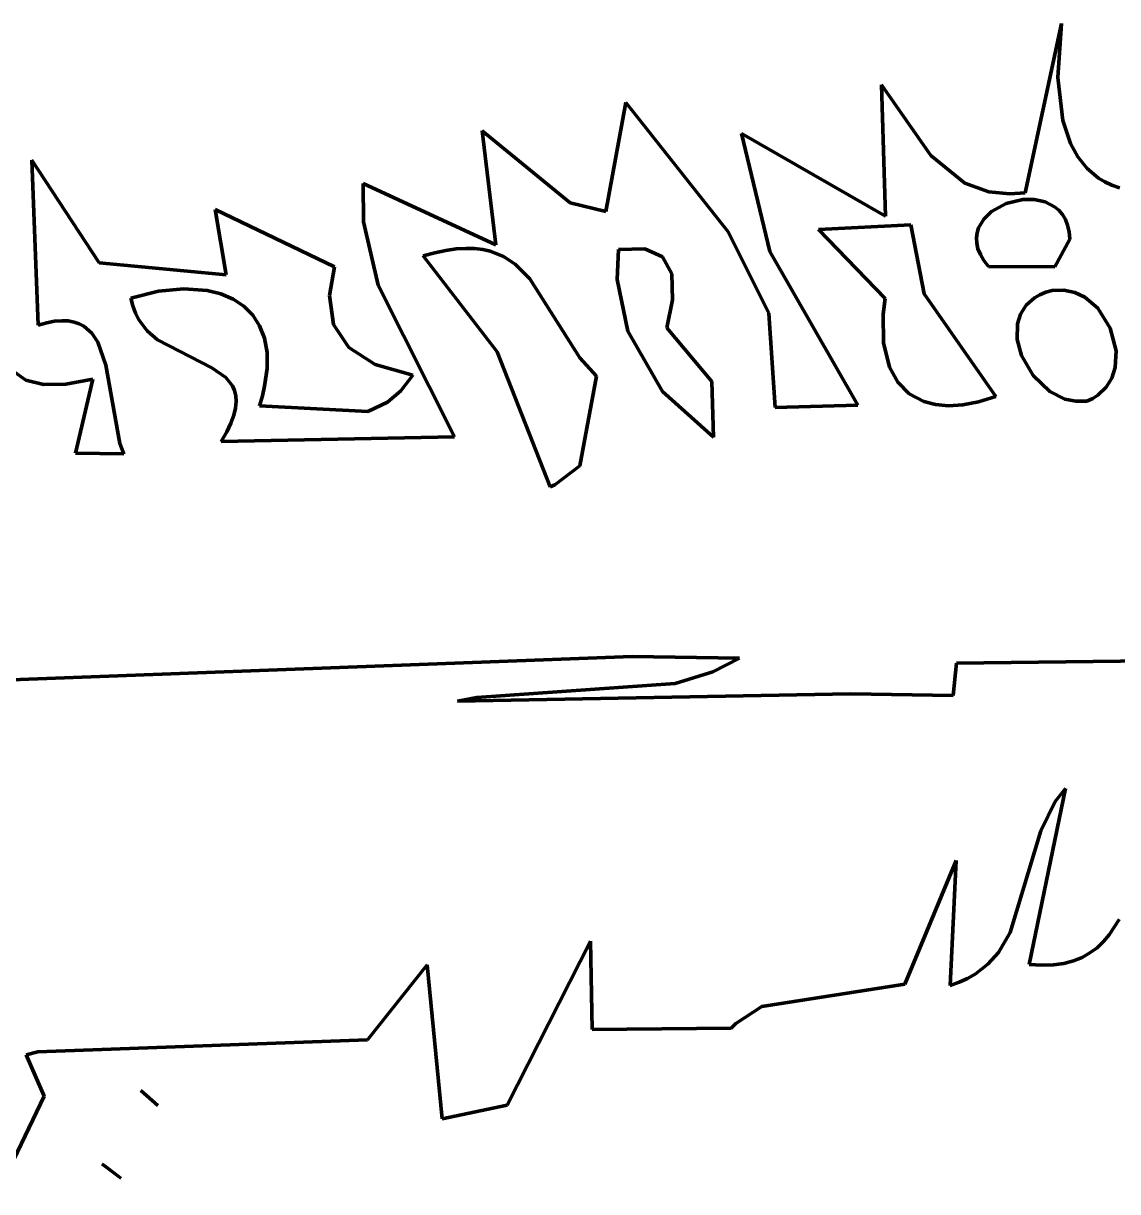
# Model space of a CAD drawing. Header units: millimetres. Extents: x 0 to 11, y 0 to 14.1.
# Drawn here: x 8.8053 to 9.2207, y 2.0004 to 2.4441 of the extents above; entities that cross this region are included whole.
import ezdxf

# ---------------------------------------------------------------- set-up
doc = ezdxf.new("R2010")
doc.units = ezdxf.units.MM
doc.layers.add('color#010101ff', color=7, linetype='CONTINUOUS', lineweight=100)
doc.layers.add('color#fefefeff', color=7, linetype='CONTINUOUS', lineweight=100)

msp = doc.modelspace()

# ---------------------------------------------------------------- linework, layer by layer
at = {"layer": 'color#010101ff'}
for p, q in [((9.18567, 2.37974), (9.19935, 2.44405)), ((9.19935, 2.44405), (9.19802, 2.42351)), ((9.19802, 2.42351), (9.19996, 2.40713)), ((9.13264, 2.37087), (9.13104, 2.42069)), ((9.13104, 2.42069), (9.14981, 2.39384)), ((9.02646, 2.37262), (9.03399, 2.41401)), ((9.03399, 2.41401), (9.07281, 2.36484)), ((9.19996, 2.40713), (9.20286, 2.39841)), ((8.9847, 2.35995), (8.97945, 2.40328)), ((8.97945, 2.40328), (9.01288, 2.37587)), ((9.08862, 2.35738), (9.07794, 2.4022)), ((9.07794, 2.4022), (9.13264, 2.37087)), ((9.20286, 2.39841), (9.20562, 2.39331)), ((8.8109, 2.32948), (8.80842, 2.3921)), ((8.80842, 2.3921), (8.83407, 2.35308)), ((9.14981, 2.39384), (9.16266, 2.38337)), ((9.20562, 2.39331), (9.20913, 2.3889)), ((9.20913, 2.3889), (9.21342, 2.3853)), ((8.93445, 2.3687), (8.93433, 2.38326)), ((8.93433, 2.38326), (8.9847, 2.35995)), ((9.16266, 2.38337), (9.17179, 2.38009)), ((9.21342, 2.3853), (9.21589, 2.38383)), ((9.21589, 2.38383), (9.21857, 2.38261)), ((9.21857, 2.38261), (9.22148, 2.38165)), ((9.17179, 2.38009), (9.17975, 2.37932)), ((9.17975, 2.37932), (9.18567, 2.37974)), ((9.01288, 2.37587), (9.02646, 2.37262)), ((9.17839, 2.37569), (9.17279, 2.37257)), ((9.18478, 2.37721), (9.17839, 2.37569)), ((9.18909, 2.37721), (9.18478, 2.37721)), ((9.19318, 2.3763), (9.18909, 2.37721)), ((9.19681, 2.37441), (9.19318, 2.3763)), ((9.19838, 2.37307), (9.19681, 2.37441)), ((8.88224, 2.34854), (8.87814, 2.37339)), ((8.87814, 2.37339), (8.92336, 2.35155)), ((9.16988, 2.36974), (9.16791, 2.36639)), ((9.17279, 2.37257), (9.16988, 2.36974)), ((9.19974, 2.37146), (9.19838, 2.37307)), ((9.20088, 2.36956), (9.19974, 2.37146)), ((9.20175, 2.36737), (9.20088, 2.36956)), ((8.94001, 2.34461), (8.93445, 2.3687)), ((9.07281, 2.36484), (9.08827, 2.33398)), ((9.14219, 2.36757), (9.10715, 2.36579)), ((9.10715, 2.36579), (9.13246, 2.33961)), ((9.1473, 2.34139), (9.14219, 2.36757)), ((9.16791, 2.36639), (9.16735, 2.36455)), ((9.20234, 2.36488), (9.20175, 2.36737)), ((9.20261, 2.36207), (9.20234, 2.36488)), ((9.16735, 2.36455), (9.16711, 2.3626)), ((9.16711, 2.3626), (9.16722, 2.36057)), ((9.16722, 2.36057), (9.1677, 2.35846)), ((9.19691, 2.3516), (9.20261, 2.36207)), ((8.96153, 2.35696), (8.95701, 2.35573)), ((8.96572, 2.35784), (8.96153, 2.35696)), ((8.96962, 2.35839), (8.96572, 2.35784)), ((8.97322, 2.35861), (8.96962, 2.35839)), ((8.97656, 2.35853), (8.97322, 2.35861)), ((8.97965, 2.35817), (8.97656, 2.35853)), ((8.98251, 2.35754), (8.97965, 2.35817)), ((8.9876, 2.35553), (8.98251, 2.35754)), ((9.03117, 2.35817), (9.03066, 2.34677)), ((9.0412, 2.35842), (9.03117, 2.35817)), ((9.04798, 2.35533), (9.0412, 2.35842)), ((9.12207, 2.29909), (9.08862, 2.35738)), ((9.1677, 2.35846), (9.1686, 2.35627)), ((9.1686, 2.35627), (9.16993, 2.35403)), ((8.83407, 2.35308), (8.88224, 2.34854)), ((8.92336, 2.35155), (8.92145, 2.34064)), ((8.95701, 2.35573), (8.98513, 2.31935)), ((8.99198, 2.35266), (8.9876, 2.35553)), ((8.99752, 2.34702), (8.99198, 2.35266)), ((9.0515, 2.34889), (9.04798, 2.35533)), ((9.16993, 2.35403), (9.17172, 2.35173)), ((9.17172, 2.35173), (9.19691, 2.3516)), ((9.05177, 2.33909), (9.0515, 2.34889)), ((8.86621, 2.34325), (8.85651, 2.34229)), ((8.87498, 2.34261), (8.86621, 2.34325)), ((8.969, 2.28698), (8.94001, 2.34461)), ((9.01649, 2.31707), (8.99752, 2.34702)), ((9.03066, 2.34677), (9.0348, 2.3271)), ((9.20032, 2.34276), (9.19584, 2.34254)), ((9.20449, 2.34188), (9.20032, 2.34276)), ((8.85651, 2.34229), (8.84609, 2.33974)), ((8.84609, 2.33974), (8.84678, 2.33672)), ((8.88022, 2.34132), (8.87498, 2.34261)), ((8.8849, 2.33932), (8.88022, 2.34132)), ((8.88896, 2.33664), (8.8849, 2.33932)), ((8.92145, 2.34064), (8.92303, 2.32966)), ((9.04951, 2.32837), (9.05177, 2.33909)), ((9.13246, 2.33961), (9.13172, 2.33364)), ((9.17449, 2.30237), (9.1473, 2.34139)), ((9.18922, 2.3398), (9.18604, 2.33699)), ((9.19122, 2.34097), (9.18922, 2.3398)), ((9.19351, 2.34197), (9.19122, 2.34097)), ((9.19584, 2.34254), (9.19351, 2.34197)), ((9.20831, 2.34004), (9.20449, 2.34188)), ((9.21322, 2.33584), (9.20831, 2.34004)), ((8.84678, 2.33672), (8.84778, 2.33399)), ((8.84778, 2.33399), (8.84904, 2.33152)), ((8.89234, 2.33327), (8.88896, 2.33664)), ((9.08827, 2.33398), (9.09066, 2.29823)), ((9.18604, 2.33699), (9.1839, 2.33367)), ((9.21794, 2.32832), (9.21322, 2.33584)), ((8.81415, 2.33038), (8.8109, 2.32948)), ((8.81712, 2.33093), (8.81415, 2.33038)), ((8.81983, 2.33114), (8.81712, 2.33093)), ((8.82227, 2.33104), (8.81983, 2.33114)), ((8.82448, 2.33063), (8.82227, 2.33104)), ((8.82646, 2.32994), (8.82448, 2.33063)), ((8.82824, 2.329), (8.82646, 2.32994)), ((8.84904, 2.33152), (8.85227, 2.32731)), ((8.89497, 2.32921), (8.89234, 2.33327)), ((8.92303, 2.32966), (8.92883, 2.32096)), ((9.13172, 2.33364), (9.13186, 2.32271)), ((9.18273, 2.32997), (9.18261, 2.32398)), ((9.1839, 2.33367), (9.18273, 2.32997)), ((8.83121, 2.32639), (8.82824, 2.329)), ((8.83351, 2.32297), (8.83121, 2.32639)), ((8.85227, 2.32731), (8.85624, 2.32388)), ((8.8968, 2.32447), (8.89497, 2.32921)), ((9.0348, 2.3271), (9.04787, 2.30428)), ((9.06662, 2.308), (9.04951, 2.32837)), ((9.22012, 2.31974), (9.21794, 2.32832)), ((8.83659, 2.31429), (8.83351, 2.32297)), ((8.85624, 2.32388), (8.8768, 2.31329)), ((8.89777, 2.31906), (8.8968, 2.32447)), ((8.92883, 2.32096), (8.93886, 2.31455)), ((9.13186, 2.32271), (9.13414, 2.31345)), ((9.18261, 2.32398), (9.18423, 2.31787)), ((8.89781, 2.31297), (8.89777, 2.31906)), ((8.98513, 2.31935), (9.00523, 2.26809)), ((9.02284, 2.31003), (9.01649, 2.31707)), ((9.18423, 2.31787), (9.18862, 2.31026)), ((9.2198, 2.31333), (9.22012, 2.31974)), ((8.80131, 2.31208), (8.80624, 2.3086)), ((8.84191, 2.28447), (8.83659, 2.31429)), ((8.8768, 2.31329), (8.88214, 2.30954)), ((8.89687, 2.30622), (8.89781, 2.31297)), ((8.93886, 2.31455), (8.95311, 2.31044)), ((9.13414, 2.31345), (9.13727, 2.30779)), ((9.21855, 2.30937), (9.2198, 2.31333)), ((8.80624, 2.3086), (8.81295, 2.30692)), ((8.82143, 2.30703), (8.83167, 2.30895)), ((8.83167, 2.30895), (8.82511, 2.28083)), ((8.88214, 2.30954), (8.8846, 2.30645)), ((8.95311, 2.31044), (8.94859, 2.30447)), ((9.01656, 2.27599), (9.02284, 2.31003)), ((9.0673, 2.28689), (9.06662, 2.308)), ((9.13727, 2.30779), (9.14161, 2.30339)), ((9.18862, 2.31026), (9.19501, 2.30424)), ((9.21638, 2.30583), (9.21855, 2.30937)), ((8.81295, 2.30692), (8.82143, 2.30703)), ((8.8846, 2.30645), (8.8854, 2.30465)), ((8.8854, 2.30465), (8.88589, 2.30265)), ((8.89601, 2.30259), (8.89687, 2.30622)), ((8.94859, 2.30447), (8.94351, 2.30017)), ((9.04787, 2.30428), (9.0673, 2.28689)), ((9.14161, 2.30339), (9.14716, 2.30039)), ((9.19501, 2.30424), (9.20072, 2.30138)), ((9.2113, 2.30164), (9.21325, 2.30286)), ((9.21325, 2.30286), (9.21638, 2.30583)), ((8.88602, 2.30043), (8.88577, 2.29797)), ((8.88589, 2.30265), (8.88602, 2.30043)), ((8.89489, 2.2988), (8.89601, 2.30259)), ((8.93602, 2.29664), (8.89489, 2.2988)), ((8.94351, 2.30017), (8.93602, 2.29664)), ((9.09066, 2.29823), (9.12207, 2.29909)), ((9.14716, 2.30039), (9.15154, 2.29925)), ((9.15154, 2.29925), (9.15647, 2.29883)), ((9.15647, 2.29883), (9.16193, 2.29918)), ((9.16193, 2.29918), (9.16794, 2.30035)), ((9.16794, 2.30035), (9.17449, 2.30237)), ((9.20072, 2.30138), (9.20484, 2.30051)), ((9.20484, 2.30051), (9.20909, 2.30061)), ((9.20909, 2.30061), (9.2113, 2.30164)), ((8.88511, 2.29524), (8.88402, 2.29222)), ((8.88577, 2.29797), (8.88511, 2.29524)), ((8.88402, 2.29222), (8.88245, 2.28888)), ((8.88245, 2.28888), (8.88039, 2.2852)), ((8.88039, 2.2852), (8.969, 2.28698)), ((8.82511, 2.28083), (8.84346, 2.28055)), ((8.84346, 2.28055), (8.84191, 2.28447)), ((9.00702, 2.26881), (9.01656, 2.27599)), ((9.00523, 2.26809), (9.00702, 2.26881)), ((9.03644, 2.2036), (8.48676, 2.18297)), ((9.07719, 2.20299), (9.03644, 2.2036)), ((9.067, 2.19779), (9.07719, 2.20299)), ((9.1595, 2.20106), (9.15827, 2.18883)), ((9.3565, 2.20352), (9.1595, 2.20106)), ((9.05279, 2.19336), (9.067, 2.19779)), ((8.97743, 2.18801), (9.05279, 2.19336)), ((9.11927, 2.18938), (8.97005, 2.1867)), ((8.97005, 2.1867), (8.97743, 2.18801)), ((9.15827, 2.18883), (9.11927, 2.18938)), ((9.20087, 2.15344), (9.1872, 2.08665)), ((9.19707, 2.14849), (9.20087, 2.15344)), ((9.19161, 2.13742), (9.19707, 2.14849)), ((9.17993, 2.09879), (9.19161, 2.13742)), ((9.13996, 2.0791), (9.15945, 2.12608)), ((9.15945, 2.12608), (9.15715, 2.07862)), ((9.21757, 2.09787), (9.22133, 2.10373)), ((9.17545, 2.0912), (9.17993, 2.09879)), ((8.98899, 2.03327), (9.02064, 2.0955)), ((9.02064, 2.0955), (9.02122, 2.06194)), ((9.21293, 2.09302), (9.21537, 2.09531)), ((9.21537, 2.09531), (9.21757, 2.09787)), ((9.1715, 2.08678), (9.17545, 2.0912)), ((9.20724, 2.08935), (9.21023, 2.09103)), ((9.21023, 2.09103), (9.21293, 2.09302)), ((8.9359, 2.05798), (8.95854, 2.08645)), ((8.95854, 2.08645), (8.96427, 2.02808)), ((9.16661, 2.08297), (9.1715, 2.08678)), ((9.1872, 2.08665), (9.19196, 2.08636)), ((9.19196, 2.08636), (9.19632, 2.08651)), ((9.19632, 2.08651), (9.20031, 2.08707)), ((9.20031, 2.08707), (9.20394, 2.08803)), ((9.20394, 2.08803), (9.20724, 2.08935)), ((9.16061, 2.07987), (9.16376, 2.08132)), ((9.16376, 2.08132), (9.16661, 2.08297)), ((9.08567, 2.07072), (9.13996, 2.0791)), ((9.15715, 2.07862), (9.16061, 2.07987)), ((9.07576, 2.06424), (9.08567, 2.07072)), ((9.07396, 2.0625), (9.07576, 2.06424)), ((9.02122, 2.06194), (9.07396, 2.0625)), ((8.81069, 2.05348), (8.9359, 2.05798)), ((8.80631, 2.05236), (8.81069, 2.05348)), ((8.81311, 2.03669), (8.80631, 2.05236)), ((8.79563, 2.00037), (8.81311, 2.03669)), ((8.84983, 2.03879), (8.85631, 2.0331)), ((8.85631, 2.0331), (8.84983, 2.03879)), ((8.96427, 2.02808), (8.98899, 2.03327)), ((8.8352, 2.01083), (8.83614, 2.01012)), ((8.84221, 2.00551), (8.8352, 2.01083)), ((8.83614, 2.01012), (8.84221, 2.00551))]:
    msp.add_line(p, q, dxfattribs=at)
at = {"layer": 'color#fefefeff'}
for p, q in [((9.19935, 2.44405), (9.18567, 2.37974)), ((9.19802, 2.42351), (9.19935, 2.44405)), ((9.19996, 2.40713), (9.19802, 2.42351)), ((9.14981, 2.39384), (9.13104, 2.42069)), ((9.13104, 2.42069), (9.13264, 2.37087)), ((9.03399, 2.41401), (9.02646, 2.37262)), ((9.07281, 2.36484), (9.03399, 2.41401)), ((9.20286, 2.39841), (9.19996, 2.40713)), ((9.01288, 2.37587), (8.97945, 2.40328)), ((8.97945, 2.40328), (8.9847, 2.35995)), ((9.13264, 2.37087), (9.07794, 2.4022)), ((9.07794, 2.4022), (9.08862, 2.35738)), ((9.20562, 2.39331), (9.20286, 2.39841)), ((8.83407, 2.35308), (8.80842, 2.3921)), ((8.80842, 2.3921), (8.8109, 2.32948)), ((9.16266, 2.38337), (9.14981, 2.39384)), ((9.20913, 2.3889), (9.20562, 2.39331)), ((9.21342, 2.3853), (9.20913, 2.3889)), ((8.9847, 2.35995), (8.93433, 2.38326)), ((8.93433, 2.38326), (8.93445, 2.3687)), ((9.17179, 2.38009), (9.16266, 2.38337)), ((9.21589, 2.38383), (9.21342, 2.3853)), ((9.21857, 2.38261), (9.21589, 2.38383)), ((9.22148, 2.38165), (9.21857, 2.38261)), ((9.17975, 2.37932), (9.17179, 2.38009)), ((9.18567, 2.37974), (9.17975, 2.37932)), ((9.02646, 2.37262), (9.01288, 2.37587)), ((9.17279, 2.37257), (9.17839, 2.37569)), ((9.17839, 2.37569), (9.18478, 2.37721)), ((9.18478, 2.37721), (9.18909, 2.37721)), ((9.18909, 2.37721), (9.19318, 2.3763)), ((9.19318, 2.3763), (9.19681, 2.37441)), ((9.19681, 2.37441), (9.19838, 2.37307)), ((8.92336, 2.35155), (8.87814, 2.37339)), ((8.87814, 2.37339), (8.88224, 2.34854)), ((9.16791, 2.36639), (9.16988, 2.36974)), ((9.16988, 2.36974), (9.17279, 2.37257)), ((9.19838, 2.37307), (9.19974, 2.37146)), ((9.19974, 2.37146), (9.20088, 2.36956)), ((9.20088, 2.36956), (9.20175, 2.36737)), ((8.93445, 2.3687), (8.94001, 2.34461)), ((9.08827, 2.33398), (9.07281, 2.36484)), ((9.10715, 2.36579), (9.14219, 2.36757)), ((9.13246, 2.33961), (9.10715, 2.36579)), ((9.14219, 2.36757), (9.1473, 2.34139)), ((9.16735, 2.36455), (9.16791, 2.36639)), ((9.20175, 2.36737), (9.20234, 2.36488)), ((9.20234, 2.36488), (9.20261, 2.36207)), ((9.16711, 2.3626), (9.16735, 2.36455)), ((9.16722, 2.36057), (9.16711, 2.3626)), ((9.1677, 2.35846), (9.16722, 2.36057)), ((9.20261, 2.36207), (9.19691, 2.3516)), ((8.95701, 2.35573), (8.96153, 2.35696)), ((8.96153, 2.35696), (8.96572, 2.35784)), ((8.96572, 2.35784), (8.96962, 2.35839)), ((8.96962, 2.35839), (8.97322, 2.35861)), ((8.97322, 2.35861), (8.97656, 2.35853)), ((8.97656, 2.35853), (8.97965, 2.35817)), ((8.97965, 2.35817), (8.98251, 2.35754)), ((8.98251, 2.35754), (8.9876, 2.35553)), ((9.03066, 2.34677), (9.03117, 2.35817)), ((9.03117, 2.35817), (9.0412, 2.35842)), ((9.0412, 2.35842), (9.04798, 2.35533)), ((9.08862, 2.35738), (9.12207, 2.29909)), ((9.1686, 2.35627), (9.1677, 2.35846)), ((9.16993, 2.35403), (9.1686, 2.35627)), ((8.88224, 2.34854), (8.83407, 2.35308)), ((8.92145, 2.34064), (8.92336, 2.35155)), ((8.98513, 2.31935), (8.95701, 2.35573)), ((8.9876, 2.35553), (8.99198, 2.35266)), ((8.99198, 2.35266), (8.99752, 2.34702)), ((9.04798, 2.35533), (9.0515, 2.34889)), ((9.17172, 2.35173), (9.16993, 2.35403)), ((9.19691, 2.3516), (9.17172, 2.35173)), ((9.0515, 2.34889), (9.05177, 2.33909)), ((8.85651, 2.34229), (8.86621, 2.34325)), ((8.86621, 2.34325), (8.87498, 2.34261)), ((8.94001, 2.34461), (8.969, 2.28698)), ((8.99752, 2.34702), (9.01649, 2.31707)), ((9.0348, 2.3271), (9.03066, 2.34677)), ((9.19584, 2.34254), (9.20032, 2.34276)), ((9.20032, 2.34276), (9.20449, 2.34188)), ((8.84609, 2.33974), (8.85651, 2.34229)), ((8.84678, 2.33672), (8.84609, 2.33974)), ((8.87498, 2.34261), (8.88022, 2.34132)), ((8.88022, 2.34132), (8.8849, 2.33932)), ((8.8849, 2.33932), (8.88896, 2.33664)), ((8.92303, 2.32966), (8.92145, 2.34064)), ((9.05177, 2.33909), (9.04951, 2.32837)), ((9.13172, 2.33364), (9.13246, 2.33961)), ((9.1473, 2.34139), (9.17449, 2.30237)), ((9.18604, 2.33699), (9.18922, 2.3398)), ((9.18922, 2.3398), (9.19122, 2.34097)), ((9.19122, 2.34097), (9.19351, 2.34197)), ((9.19351, 2.34197), (9.19584, 2.34254)), ((9.20449, 2.34188), (9.20831, 2.34004)), ((9.20831, 2.34004), (9.21322, 2.33584)), ((8.84778, 2.33399), (8.84678, 2.33672)), ((8.84904, 2.33152), (8.84778, 2.33399)), ((8.88896, 2.33664), (8.89234, 2.33327)), ((9.09066, 2.29823), (9.08827, 2.33398)), ((9.1839, 2.33367), (9.18604, 2.33699)), ((9.21322, 2.33584), (9.21794, 2.32832)), ((8.8109, 2.32948), (8.81415, 2.33038)), ((8.81415, 2.33038), (8.81712, 2.33093)), ((8.81712, 2.33093), (8.81983, 2.33114)), ((8.81983, 2.33114), (8.82227, 2.33104)), ((8.82227, 2.33104), (8.82448, 2.33063)), ((8.82448, 2.33063), (8.82646, 2.32994)), ((8.82646, 2.32994), (8.82824, 2.329)), ((8.85227, 2.32731), (8.84904, 2.33152)), ((8.89234, 2.33327), (8.89497, 2.32921)), ((8.92883, 2.32096), (8.92303, 2.32966)), ((9.13186, 2.32271), (9.13172, 2.33364)), ((9.18261, 2.32398), (9.18273, 2.32997)), ((9.18273, 2.32997), (9.1839, 2.33367)), ((8.82824, 2.329), (8.83121, 2.32639)), ((8.83121, 2.32639), (8.83351, 2.32297)), ((8.85624, 2.32388), (8.85227, 2.32731)), ((8.89497, 2.32921), (8.8968, 2.32447)), ((9.04787, 2.30428), (9.0348, 2.3271)), ((9.04951, 2.32837), (9.06662, 2.308)), ((9.21794, 2.32832), (9.22012, 2.31974)), ((8.83351, 2.32297), (8.83659, 2.31429)), ((8.8768, 2.31329), (8.85624, 2.32388)), ((8.8968, 2.32447), (8.89777, 2.31906)), ((8.93886, 2.31455), (8.92883, 2.32096)), ((9.13414, 2.31345), (9.13186, 2.32271)), ((9.18423, 2.31787), (9.18261, 2.32398)), ((8.89777, 2.31906), (8.89781, 2.31297)), ((9.00523, 2.26809), (8.98513, 2.31935)), ((9.01649, 2.31707), (9.02284, 2.31003)), ((9.18862, 2.31026), (9.18423, 2.31787)), ((9.22012, 2.31974), (9.2198, 2.31333)), ((8.80624, 2.3086), (8.80131, 2.31208)), ((8.83659, 2.31429), (8.84191, 2.28447)), ((8.88214, 2.30954), (8.8768, 2.31329)), ((8.89781, 2.31297), (8.89687, 2.30622)), ((8.95311, 2.31044), (8.93886, 2.31455)), ((9.13727, 2.30779), (9.13414, 2.31345)), ((9.2198, 2.31333), (9.21855, 2.30937)), ((8.81295, 2.30692), (8.80624, 2.3086)), ((8.83167, 2.30895), (8.82143, 2.30703)), ((8.82511, 2.28083), (8.83167, 2.30895)), ((8.8846, 2.30645), (8.88214, 2.30954)), ((8.94859, 2.30447), (8.95311, 2.31044)), ((9.02284, 2.31003), (9.01656, 2.27599)), ((9.06662, 2.308), (9.0673, 2.28689)), ((9.14161, 2.30339), (9.13727, 2.30779)), ((9.19501, 2.30424), (9.18862, 2.31026)), ((9.21855, 2.30937), (9.21638, 2.30583)), ((8.82143, 2.30703), (8.81295, 2.30692)), ((8.8854, 2.30465), (8.8846, 2.30645)), ((8.88589, 2.30265), (8.8854, 2.30465)), ((8.89687, 2.30622), (8.89601, 2.30259)), ((8.94351, 2.30017), (8.94859, 2.30447)), ((9.0673, 2.28689), (9.04787, 2.30428)), ((9.14716, 2.30039), (9.14161, 2.30339)), ((9.20072, 2.30138), (9.19501, 2.30424)), ((9.21325, 2.30286), (9.2113, 2.30164)), ((9.21638, 2.30583), (9.21325, 2.30286)), ((8.88577, 2.29797), (8.88602, 2.30043)), ((8.88602, 2.30043), (8.88589, 2.30265)), ((8.89601, 2.30259), (8.89489, 2.2988)), ((8.89489, 2.2988), (8.93602, 2.29664)), ((8.93602, 2.29664), (8.94351, 2.30017)), ((9.12207, 2.29909), (9.09066, 2.29823)), ((9.15154, 2.29925), (9.14716, 2.30039)), ((9.15647, 2.29883), (9.15154, 2.29925)), ((9.16193, 2.29918), (9.15647, 2.29883)), ((9.16794, 2.30035), (9.16193, 2.29918)), ((9.17449, 2.30237), (9.16794, 2.30035)), ((9.20484, 2.30051), (9.20072, 2.30138)), ((9.20909, 2.30061), (9.20484, 2.30051)), ((9.2113, 2.30164), (9.20909, 2.30061)), ((8.88402, 2.29222), (8.88511, 2.29524)), ((8.88511, 2.29524), (8.88577, 2.29797)), ((8.88245, 2.28888), (8.88402, 2.29222)), ((8.88039, 2.2852), (8.88245, 2.28888)), ((8.969, 2.28698), (8.88039, 2.2852)), ((8.84346, 2.28055), (8.82511, 2.28083)), ((8.84191, 2.28447), (8.84346, 2.28055)), ((9.01656, 2.27599), (9.00702, 2.26881)), ((9.00702, 2.26881), (9.00523, 2.26809)), ((8.48676, 2.18297), (9.03644, 2.2036)), ((9.03644, 2.2036), (9.07719, 2.20299)), ((9.07719, 2.20299), (9.067, 2.19779)), ((9.15827, 2.18883), (9.1595, 2.20106)), ((9.1595, 2.20106), (9.3565, 2.20352)), ((9.067, 2.19779), (9.05279, 2.19336)), ((9.05279, 2.19336), (8.97743, 2.18801)), ((8.97005, 2.1867), (9.11927, 2.18938)), ((8.97743, 2.18801), (8.97005, 2.1867)), ((9.11927, 2.18938), (9.15827, 2.18883)), ((9.1872, 2.08665), (9.20087, 2.15344)), ((9.20087, 2.15344), (9.19707, 2.14849)), ((9.19707, 2.14849), (9.19161, 2.13742)), ((9.19161, 2.13742), (9.17993, 2.09879)), ((9.15945, 2.12608), (9.13996, 2.0791)), ((9.15715, 2.07862), (9.15945, 2.12608)), ((9.22133, 2.10373), (9.21757, 2.09787)), ((9.17993, 2.09879), (9.17545, 2.0912)), ((9.02064, 2.0955), (8.98899, 2.03327)), ((9.02122, 2.06194), (9.02064, 2.0955)), ((9.21537, 2.09531), (9.21293, 2.09302)), ((9.21757, 2.09787), (9.21537, 2.09531)), ((9.17545, 2.0912), (9.1715, 2.08678)), ((9.21023, 2.09103), (9.20724, 2.08935)), ((9.21293, 2.09302), (9.21023, 2.09103)), ((8.95854, 2.08645), (8.9359, 2.05798)), ((8.96427, 2.02808), (8.95854, 2.08645)), ((9.1715, 2.08678), (9.16661, 2.08297)), ((9.19196, 2.08636), (9.1872, 2.08665)), ((9.19632, 2.08651), (9.19196, 2.08636)), ((9.20031, 2.08707), (9.19632, 2.08651)), ((9.20394, 2.08803), (9.20031, 2.08707)), ((9.20724, 2.08935), (9.20394, 2.08803)), ((9.16376, 2.08132), (9.16061, 2.07987)), ((9.16661, 2.08297), (9.16376, 2.08132)), ((9.13996, 2.0791), (9.08567, 2.07072)), ((9.16061, 2.07987), (9.15715, 2.07862)), ((9.08567, 2.07072), (9.07576, 2.06424)), ((9.07576, 2.06424), (9.07396, 2.0625)), ((9.07396, 2.0625), (9.02122, 2.06194)), ((8.9359, 2.05798), (8.81069, 2.05348)), ((8.81069, 2.05348), (8.80631, 2.05236)), ((8.80631, 2.05236), (8.81311, 2.03669)), ((8.81311, 2.03669), (8.79563, 2.00037)), ((8.84983, 2.03879), (8.85631, 2.0331)), ((8.85631, 2.0331), (8.84983, 2.03879)), ((8.98899, 2.03327), (8.96427, 2.02808)), ((8.8352, 2.01083), (8.84221, 2.00551)), ((8.83614, 2.01012), (8.8352, 2.01083)), ((8.84221, 2.00551), (8.83614, 2.01012))]:
    msp.add_line(p, q, dxfattribs=at)

doc.saveas('drawing.dxf')
